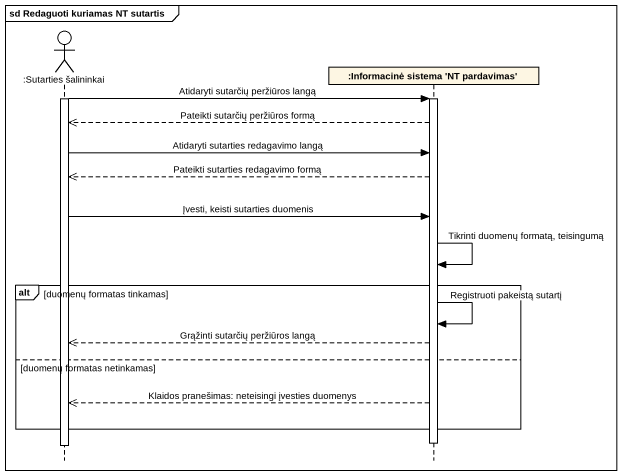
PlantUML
@startuml
mainframe sd Redaguoti kuriamas NT sutartis
hide footbox
actor ":Sutarties šalininkai" as Sutarties_šalininkai
participant ":Informacinė sistema 'NT pardavimas'" as Informacinė_sistema_NT

activate Sutarties_šalininkai
Sutarties_šalininkai -> Informacinė_sistema_NT : Atidaryti sutarčių peržiūros langą
activate Informacinė_sistema_NT
Informacinė_sistema_NT -->> Sutarties_šalininkai : Pateikti sutarčių peržiūros formą
Sutarties_šalininkai -> Informacinė_sistema_NT : Atidaryti sutarties redagavimo langą
Informacinė_sistema_NT -->> Sutarties_šalininkai : Pateikti sutarties redagavimo formą
Sutarties_šalininkai -> Informacinė_sistema_NT : Įvesti, keisti sutarties duomenis
Informacinė_sistema_NT -> Informacinė_sistema_NT : Tikrinti duomenų formatą, teisingumą
alt duomenų formatas tinkamas
  Informacinė_sistema_NT -> Informacinė_sistema_NT : Registruoti pakeistą sutartį
  Informacinė_sistema_NT -->> Sutarties_šalininkai : Grąžinti sutarčių peržiūros langą
else duomenų formatas netinkamas
  Informacinė_sistema_NT -->> Sutarties_šalininkai : Klaidos pranešimas: neteisingi įvesties duomenys
end
deactivate Informacinė_sistema_NT
deactivate Sutarties_šalininkai
@enduml
